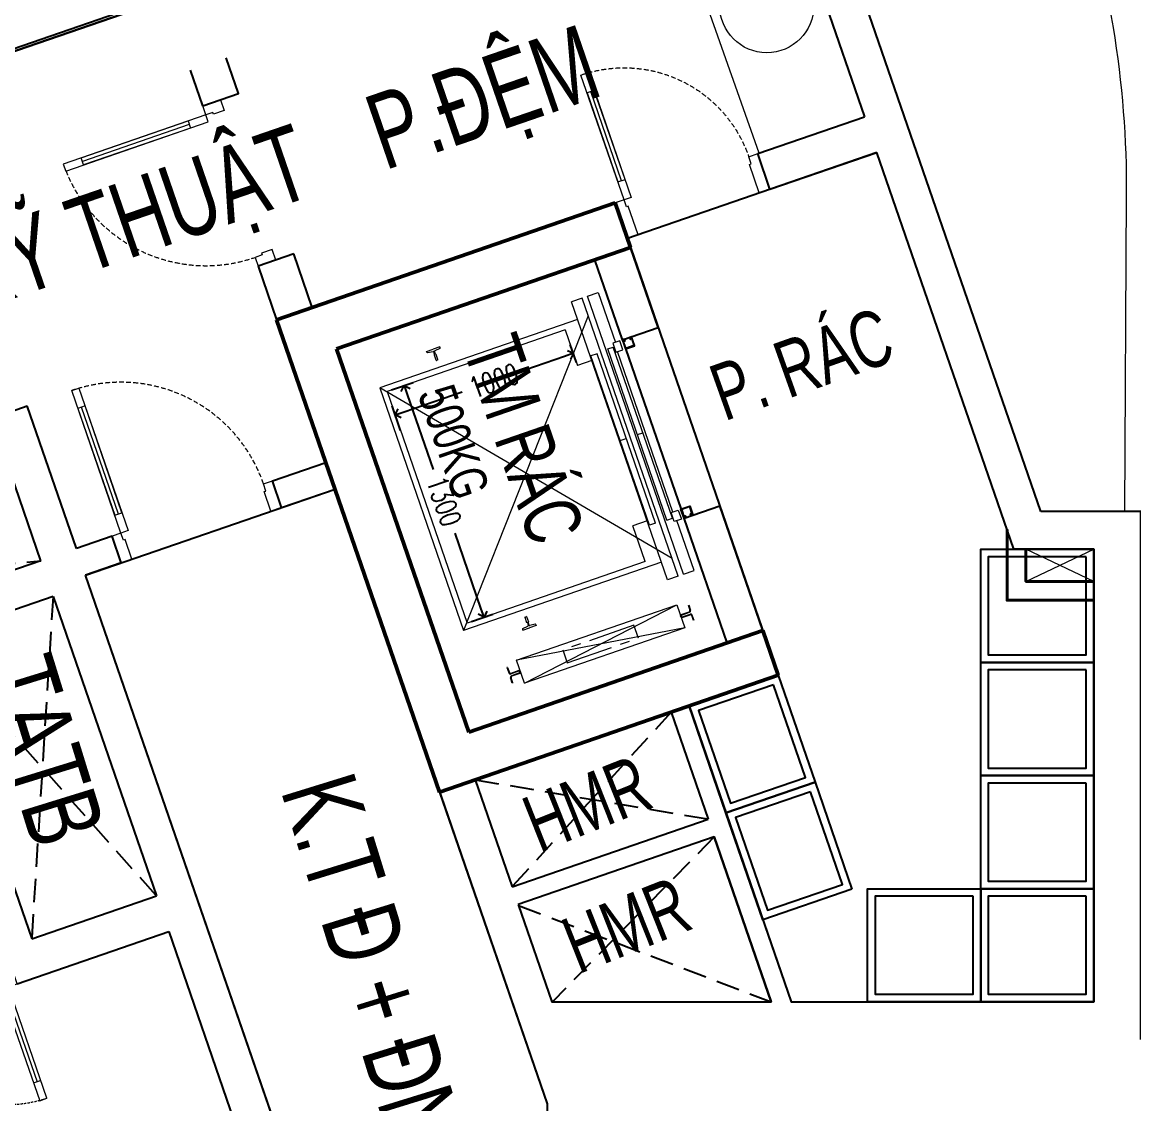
# Model space of a CAD drawing. Header units: millimetres. Extents: x -361699137 to 361252145, y -356478932 to 356523199.
# Drawn here: x 290534 to 296431, y 25030 to 30766 of the extents above; entities that cross this region are included whole.
import ezdxf
from ezdxf.enums import TextEntityAlignment as Align
from ezdxf.xclip import XClip

# ---------------------------------------------------------------- set-up
doc = ezdxf.new("R2010")
doc.units = ezdxf.units.MM
doc.header["$LTSCALE"] = 100
doc.header["$MEASUREMENT"] = 0
doc.header["$XCLIPFRAME"] = 0
for name, pattern in [('HIDDEN', [0.375, 0.25, -0.125]), ('Xref_ST_MBDV Cot vach 30.7.2022$0$HIDDEN', [0.375, 0.25, -0.125]), ('Xref_ST_MBDV Cot vach 30.7.2022$0$HIDDEN2', [0.1875, 0.125, -0.0625]), ('Xref_ST_MBDV Cot vach 30.7.2022$0$ST_MBDV Cot vach 220803$0$HIDDEN', [0.375, 0.25, -0.125]), ('Xref_ST_MBDV Cot vach 30.7.2022$0$ST_MBDV Cot vach 220803$0$PHANTOMX2', [5, 2.5, -0.5, 0.5, -0.5, 0.5, -0.5]), ('Xref_ST_MBDV Cot vach 30.7.2022$0$ST_MBDV Cot vach 220803$0$Xref_ST_MBDV Cot vach 30.7.2022$0$HIDDEN', [0.375, 0.25, -0.125])]:
    doc.linetypes.add(name, pattern=pattern)
for name, color, linetype in [('A-ANNO-ROOM', 50, 'Continuous'), ('IDEA - dim', 251, 'Continuous'), ('Xref_ST_MBDV Cot vach 30.7.2022$0$KT-Khuat', 9, 'Xref_ST_MBDV Cot vach 30.7.2022$0$HIDDEN'), ('Xref_ST_MBDV Cot vach 30.7.2022$0$KT-Text', 7, 'Continuous'), ('Xref_ST_MBDV Cot vach 30.7.2022$0$KT-Tuong', 1, 'Continuous'), ('Xref_ST_MBDV Cot vach 30.7.2022$0$ST_MBDV Cot vach 220803$0$220403_HDN_Penthouse Plan$0$A-_FURN----_E-_N', 251, 'Continuous'), ('Xref_ST_MBDV Cot vach 30.7.2022$0$ST_MBDV Cot vach 220803$0$KT-Khuat', 9, 'Xref_ST_MBDV Cot vach 30.7.2022$0$ST_MBDV Cot vach 220803$0$HIDDEN'), ('Xref_ST_MBDV Cot vach 30.7.2022$0$ST_MBDV Cot vach 220803$0$KT-Net manh', 139, 'Continuous'), ('Xref_ST_MBDV Cot vach 30.7.2022$0$ST_MBDV Cot vach 220803$0$KT-Text', 7, 'Continuous'), ('Xref_ST_MBDV Cot vach 30.7.2022$0$ST_MBDV Cot vach 220803$0$Xref_ST_MBDV Cot vach 30.7.2022$0$KT-Text', 7, 'Continuous'), ('Xref_ST_MBDV Cot vach 30.7.2022$0$ST_MBDV Cot vach 220803$0$Xref_ST_MBDV Cot vach 30.7.2022$0$KT-Tuong', 1, 'Continuous')]:
    doc.layers.add(name, color=color, linetype=linetype)
for name, color, linetype, lineweight in [('AUDIT_I_220808132811-11', 7, 'Continuous', 9), ('KT-Kich thuoc', 159, 'Continuous', 18), ('KT-lomo nuoc', 3, 'HIDDEN', 5), ('KT-Net cat', 1, 'Continuous', 40), ('Xref_ST_MBDV Cot vach 30.7.2022$0$CUA', 37, 'Continuous', 13), ('Xref_ST_MBDV Cot vach 30.7.2022$0$KT-Noi that', 36, 'Continuous', 9), ('Xref_ST_MBDV Cot vach 30.7.2022$0$ST_MBDV Cot vach 220803$0$KT-Noi that', 36, 'Continuous', 9), ('Xref_ST_MBDV Cot vach 30.7.2022$0$ST_MBDV Cot vach 220803$0$Xref_ST_MBDV Cot vach 30.7.2022$0$CUA', 37, 'Continuous', 13), ('Xref_ST_MBDV Cot vach 30.7.2022$0$ST_MBDV Cot vach 220803$0$Xref_ST_MBDV Cot vach 30.7.2022$0$KT-Net cot vach', 6, 'Continuous', 50)]:
    doc.layers.add(name, color=color, linetype=linetype, lineweight=lineweight)
doc.layers.add('dien tich thong thuy', color=3, linetype='Continuous', plot=False)
doc.styles.add('220126_HDN_HBA typical plan$0$211210_HDN_HBA_TYPICAL PLAN CORE OPT 1$0$HBA-Text', font='GOTHIC.TTF')
doc.styles.add('Xref_ST_MBDV Cot vach 30.7.2022$0$Arial', font='arial.ttf', dxfattribs={"width": 0.7})
doc.styles.add('Xref_ST_MBDV Cot vach 30.7.2022$0$ST_MBDV Cot vach 220803$0$Arial', font='arial.ttf', dxfattribs={"width": 0.7})
doc.styles.add('Xref_ST_MBDV Cot vach 30.7.2022$0$ST_MBDV Cot vach 220803$0$DIM', font='vnsimli.shx', dxfattribs={"width": 0.7})
doc.styles.add('Xref_ST_MBDV Cot vach 30.7.2022$0$ST_MBDV Cot vach 220803$0$Xref_ST_MBDV Cot vach 30.7.2022$0$Arial', font='arial.ttf', dxfattribs={"width": 0.7})
doc.dimstyles.new('Xref_ST_MBDV Cot vach 30.7.2022$0$ST_MBDV Cot vach 220803$0$CCU 1-100 A1', dxfattribs={"dimscale": 100, "dimtxt": 2.2, "dimasz": 1, "dimexe": 1, "dimexo": 0, "dimgap": 1, "dimtad": 1, "dimdec": 0, "dimdsep": 46, "dimtxsty": 'Xref_ST_MBDV Cot vach 30.7.2022$0$ST_MBDV Cot vach 220803$0$DIM', "dimblk1": 'Xref_ST_MBDV Cot vach 30.7.2022$0$ST_MBDV Cot vach 220803$0$_ARCHTICK', "dimblk2": 'Xref_ST_MBDV Cot vach 30.7.2022$0$ST_MBDV Cot vach 220803$0$_ARCHTICK', "dimsah": 1, "dimcen": 0, "dimdle": 1, "dimclrd": 256, "dimclre": 256, "dimclrt": 31, "dimadec": 0, "dimazin": 0, "dimtfac": 1, "dimtdec": 0, "dimtix": 1, "dimtmove": 2, "dimatfit": 3, "dimldrblk": 'Xref_ST_MBDV Cot vach 30.7.2022$0$ST_MBDV Cot vach 220803$0$_ARCHTICK', "dimfxl": 8, "dimtolj": 1, "dimarcsym": 0})

# ---------------------------------------------------------------- blocks, each defined once
blk = doc.blocks.new('A$C1AAC5519')
at = {"layer": 'A-ANNO-ROOM', "insert": (773, 1216.6), "char_height": 600, "attachment_point": 2, "rotation": 50.44883, "style": '220126_HDN_HBA typical plan$0$211210_HDN_HBA_TYPICAL PLAN CORE OPT 1$0$HBA-Text'}
blk.add_mtext_dynamic_manual_height_columns('S.B1.', width=722857412.874, gutter_width=9765.6, heights=[0], dxfattribs=at)
blk = doc.blocks.new('A$C418F5BC8')
at = {"layer": 'A-ANNO-ROOM', "insert": (648.1, 1090.8), "char_height": 600, "attachment_point": 2, "rotation": 50.44883, "style": '220126_HDN_HBA typical plan$0$211210_HDN_HBA_TYPICAL PLAN CORE OPT 1$0$HBA-Text'}
blk.add_mtext_dynamic_manual_height_columns('SL-S', width=722857412.874, gutter_width=9765.6, heights=[0], dxfattribs=at)
blk = doc.blocks.new('A$C2A6C5140')
at = {"layer": 'A-ANNO-ROOM', "insert": (731.4, 1190, 0), "char_height": 600, "attachment_point": 2, "rotation": 50.44883, "style": '220126_HDN_HBA typical plan$0$211210_HDN_HBA_TYPICAL PLAN CORE OPT 1$0$HBA-Text'}
blk.add_mtext_dynamic_manual_height_columns('2-BR', width=722857412.874, gutter_width=9765.6, heights=[0], dxfattribs=at)
blk = doc.blocks.new('A$C5388591E')
at = {"layer": 'A-ANNO-ROOM', "insert": (894.3, 842.2, 0), "char_height": 600, "attachment_point": 2, "rotation": 1.40647, "style": '220126_HDN_HBA typical plan$0$211210_HDN_HBA_TYPICAL PLAN CORE OPT 1$0$HBA-Text'}
blk.add_mtext_dynamic_manual_height_columns('3-BR', width=722857412.874, gutter_width=9765.6, heights=[0], dxfattribs=at)
blk = doc.blocks.new('A$C21AF0CCA')
at = {"layer": 'A-ANNO-ROOM', "insert": (1197.6, 814.7), "char_height": 600, "attachment_point": 2, "rotation": 0.10543, "style": '220126_HDN_HBA typical plan$0$211210_HDN_HBA_TYPICAL PLAN CORE OPT 1$0$HBA-Text'}
blk.add_mtext_dynamic_manual_height_columns('S.B1P.', width=722857412.874, gutter_width=9765.6, heights=[0], dxfattribs=at)
blk = doc.blocks.new('Xref_ST_MBDV Cot vach 30.7.2022$0$ST_MBDV Cot vach 220803$0$_Open90')
at = {"color": 0, "linetype": 'ByBlock', "lineweight": -2}
for p, q in [((0, 0), (-1, 0)), ((-0.5, 0.5), (0, 0)), ((0, 0), (-0.5, -0.5))]:
    blk.add_line(p, q, dxfattribs=at)
blk = doc.blocks.new('*D174')
at = {"layer": 'Defpoints', "color": 5, "transparency": 16777216}
for p, q in [((608.5, 1180), (506.9, 1180)), ((556.9, 1130), (556.9, 913.3)), ((556.9, 230), (556.9, 556.7)), ((645.5, 180), (506.9, 180))]:
    blk.add_line(p, q, dxfattribs=at)
at = {"layer": 'Defpoints', "color": 0, "transparency": 16777216}
for p in [(556.9, 1180), (608.5, 1180, 0), (645.5, 180, 0)]:
    blk.add_point(p, dxfattribs=at)
at = {"layer": 'Defpoints', "color": 5, "transparency": 16777216, "xscale": 50, "yscale": 50, "zscale": 50}
for p, rotation in [((556.9, 1180), 90), ((556.9, 180), 270)]:
    blk.add_blockref('Xref_ST_MBDV Cot vach 30.7.2022$0$ST_MBDV Cot vach 220803$0$_Open90', p, dxfattribs=dict(at, rotation=rotation))
at = {"layer": 'Defpoints', "color": 5, "transparency": 16777216, "insert": (556.9, 735), "char_height": 110, "attachment_point": 5, "rotation": 90, "style": 'Xref_ST_MBDV Cot vach 30.7.2022$0$ST_MBDV Cot vach 220803$0$DIM'}
blk.add_mtext('\\A1;1000', dxfattribs=at)
blk = doc.blocks.new('Xref_ST_MBDV Cot vach 30.7.2022$0$ST_MBDV Cot vach 220803$0$_ARCHTICK')
at = {"color": 0, "linetype": 'ByBlock', "const_width": 0.15}
blk.add_lwpolyline([(-0.5, -0.5), (0.5, 0.5)], dxfattribs=at)
blk = doc.blocks.new('*D175')
at = {"layer": 'Defpoints', "color": 5, "transparency": 16777216}
for p, q in [((425, 204.6), (425, 325.7)), ((1725, 204.6), (1725, 325.7)), ((475, 275.7), (896.7, 275.7)), ((1675, 275.7), (1253.3, 275.7))]:
    blk.add_line(p, q, dxfattribs=at)
at = {"layer": 'Defpoints', "color": 0, "transparency": 16777216}
for p in [(1725, 275.7), (425, 204.6, 0), (1725, 204.6, 0)]:
    blk.add_point(p, dxfattribs=at)
at = {"layer": 'Defpoints', "color": 5, "transparency": 16777216, "xscale": 50, "yscale": 50, "zscale": 50, "rotation": 180}
blk.add_blockref('Xref_ST_MBDV Cot vach 30.7.2022$0$ST_MBDV Cot vach 220803$0$_Open90', (425, 275.7), dxfattribs=at)
at = {"layer": 'Defpoints', "color": 5, "transparency": 16777216, "xscale": 50, "yscale": 50, "zscale": 50}
blk.add_blockref('Xref_ST_MBDV Cot vach 30.7.2022$0$ST_MBDV Cot vach 220803$0$_Open90', (1725, 275.7), dxfattribs=at)
at = {"layer": 'Defpoints', "color": 5, "transparency": 16777216, "insert": (1075, 275.7), "char_height": 110, "attachment_point": 5, "style": 'Xref_ST_MBDV Cot vach 30.7.2022$0$ST_MBDV Cot vach 220803$0$DIM'}
blk.add_mtext('\\A1;1300', dxfattribs=at)
blk = doc.blocks.new('*U177')
blk.add_line((-70, 100), (-70, 700))
for points in [[(-50, 0), (-50, 800), (-90, 800), (-90, 0)], [(-50, 100), (-90, 100), (-90, 700), (-50, 700)], [(-900, -100), (-840, -100), (-840, -40), (-850, -40), (-850, 0), (-900, 0)], [(0, -100), (-60, -100), (-60, -40), (-50, -40), (-50, 0), (0, 0)]]:
    blk.add_lwpolyline(points, close=True)
at = {"linetype": 'Xref_ST_MBDV Cot vach 30.7.2022$0$ST_MBDV Cot vach 220803$0$Xref_ST_MBDV Cot vach 30.7.2022$0$HIDDEN'}
blk.add_arc((-50, 0), 800, 90, 180, dxfattribs=at)
blk = doc.blocks.new('*U178')
blk.add_line((70, 100), (70, 700))
for points in [[(50, 0), (50, 800), (90, 800), (90, 0)], [(50, 100), (90, 100), (90, 700), (50, 700)], [(0, -150), (60, -150), (60, -40), (50, -40), (50, 0), (0, 0)], [(900, -150), (840, -150), (840, -40), (850, -40), (850, 0), (900, 0)]]:
    blk.add_lwpolyline(points, close=True)
at = {"linetype": 'Xref_ST_MBDV Cot vach 30.7.2022$0$ST_MBDV Cot vach 220803$0$Xref_ST_MBDV Cot vach 30.7.2022$0$HIDDEN'}
blk.add_arc((50, 0), 800, 0, 90, dxfattribs=at)
blk = doc.blocks.new('18')
at = {"layer": 'IDEA - dim'}
blk.add_line((0, 4555), (0, 0), dxfattribs=at)
blk = doc.blocks.new('*U389')
at = {"layer": 'KT-lomo nuoc', "ltscale": 500}
for p, q in [((-321.4, -235), (0, 0)), ((32.1, -166.9), (-353.5, -68.1))]:
    blk.add_line(p, q, dxfattribs=at)
blk.add_lwpolyline([(32.1, -166.9), (-321.4, -235), (-353.5, -68.1), (0, 0)], close=True, dxfattribs=at)
blk = doc.blocks.new('CTN TN T39')
at = {"layer": 'KT-Net cat', "elevation": 0}
for points in [[(-36710.5, 1004.5), (-36710.5, 630), (-36250.5, 630)], [(-36610.5, 900), (-36610.5, 730), (-36250.5, 730)]]:
    blk.add_lwpolyline(points, dxfattribs=at)
at = {"layer": 'KT-lomo nuoc', "linetype": 'HIDDEN', "xscale": -0.9999999999999997, "rotation": 10.8976534755902}
blk.add_blockref('*U389', (-36610.5, 900, 0), dxfattribs=at)
blk = doc.blocks.new('ĂERWER')
at = {"layer": 'Xref_ST_MBDV Cot vach 30.7.2022$0$ST_MBDV Cot vach 220803$0$KT-Text', "extrusion": (8.36021e-09, -5.95807e-09, 1), "style": 'Xref_ST_MBDV Cot vach 30.7.2022$0$ST_MBDV Cot vach 220803$0$Arial', "width": 0.7}
for s, height, p in [('TM RÁC', 300, (-43216.1, 28298.1, 0)), ('500KG', 200, (-43539.7, 28299.5, 0))]:
    blk.add_text(s, height=height, rotation=289.04691, dxfattribs=at).set_placement(p, align=Align.CENTER)
blk = doc.blocks.new('*U165')
for p, q in [((-1260, 525), (-1300, 525)), ((-1280, 100), (-1280, 525)), ((-90, 525), (-50, 525)), ((-70, 100), (-70, 525)), ((-1260, 100), (-1300, 100)), ((-90, 100), (-50, 100))]:
    blk.add_line(p, q)
for points in [[(-1300, 0), (-1260, 0), (-1260, 625), (-1300, 625)], [(-50, 0), (-90, 0), (-90, 625), (-50, 625)], [(-1350, -100), (-1290, -100), (-1290, -40), (-1300, -40), (-1300, 0), (-1350, 0)], [(0, -100), (-60, -100), (-60, -40), (-50, -40), (-50, 0), (0, 0)]]:
    blk.add_lwpolyline(points, close=True)
at = {"linetype": 'Xref_ST_MBDV Cot vach 30.7.2022$0$HIDDEN2'}
for centre, start, end in [((-1300, 0), 0, 89.99996), ((-50, 0), 90.00004, 180)]:
    blk.add_arc(centre, 625, start, end, dxfattribs=at)
blk = doc.blocks.new('*U169')
blk.add_line((-70, 100), (-70, 600.1))
for points in [[(-50, 0), (-50, 700.1), (-90, 700.1), (-90, 0)], [(-50, 100), (-90, 100), (-90, 600.1), (-50, 600.1)], [(-800.1, -200), (-740.1, -200), (-740.1, -40), (-750.1, -40), (-750.1, 0), (-800.1, 0)], [(0, -200), (-60, -200), (-60, -40), (-50, -40), (-50, 0), (0, 0)]]:
    blk.add_lwpolyline(points, close=True)
at = {"linetype": 'Xref_ST_MBDV Cot vach 30.7.2022$0$HIDDEN'}
blk.add_arc((-50, 0), 700.1, 90, 180, dxfattribs=at)
blk = doc.blocks.new('Xref_ST_MBDV Cot vach 30.7.2022$0$ST_MBDV Cot vach 220803$0$THANG MAY RAC 500KG')
at = {"layer": 'Xref_ST_MBDV Cot vach 30.7.2022$0$ST_MBDV Cot vach 220803$0$KT-Net manh'}
blk.add_line((575, 1450), (1575, 1450), dxfattribs=at)
at = {"layer": 'Xref_ST_MBDV Cot vach 30.7.2022$0$ST_MBDV Cot vach 220803$0$KT-Net manh', "linetype": 'Continuous', "ltscale": 2}
blk.add_line((575, 1450), (1575, 1450), dxfattribs=at)
at = {"layer": 'Xref_ST_MBDV Cot vach 30.7.2022$0$ST_MBDV Cot vach 220803$0$KT-Net manh', "ltscale": 2}
for points in [[(575, 1460), (575, 1450), (625, 1450), (625, 1500), (575, 1500), (575, 1490), (585, 1490), (585, 1491.6), (576.6, 1491.6), (576.6, 1498.4), (623.4, 1498.4), (623.4, 1451.6), (576.6, 1451.6), (576.6, 1458.4), (585, 1458.4), (585, 1460)], [(1575, 1460), (1575, 1450), (1525, 1450), (1525, 1500), (1575, 1500), (1575, 1490), (1565, 1490), (1565, 1491.6), (1573.4, 1491.6), (1573.4, 1498.4), (1526.6, 1498.4), (1526.6, 1451.6), (1573.4, 1451.6), (1573.4, 1458.4), (1565, 1458.4), (1565, 1460)]]:
    blk.add_lwpolyline(points, close=True, dxfattribs=at)
at = {"layer": 'Xref_ST_MBDV Cot vach 30.7.2022$0$ST_MBDV Cot vach 220803$0$KT-Noi that', "linetype": 'Continuous', "ltscale": 2}
for p, q in [((295, 1410, 0), (575, 1410, 0)), ((295, 1350, 0), (295, 1410, 0)), ((1555, 1391.3, 0), (595, 1391.3, 0)), ((595, 1361, 0), (595, 1391.3, 0)), ((1555, 1361, 0), (595, 1361, 0)), ((1525, 1405, 0), (625, 1405, 0)), ((1075, 1361, 0), (1075, 1391.3, 0)), ((1555, 1361, 0), (1555, 1391.3, 0)), ((1855, 1410, 0), (1575, 1410, 0)), ((1855, 1350, 0), (1855, 1410, 0)), ((1855, 1350, 0), (295, 1350, 0)), ((1855, 1320, 0), (295, 1320, 0)), ((295, 1320, 0), (295, 1260, 0)), ((1550, 1298, 0), (600, 1298, 0)), ((600, 1298, 0), (600, 1264, 0)), ((1075, 1264, 0), (1075, 1298, 0)), ((1550, 1298, 0), (1550, 1264, 0)), ((1855, 1320, 0), (1855, 1260, 0)), ((1855, 1260, 0), (295, 1260, 0)), ((394, 1260, 0), (394, 150, 0)), ((1550, 1264, 0), (600, 1264, 0)), ((625, 1260, 0), (625, 1180, 0)), ((1525, 1260, 0), (1525, 1180, 0)), ((1756, 1260, 0), (1756, 150, 0)), ((425, 1180, 0), (425, 180, 0)), ((425, 1180, 0), (625, 1180, 0)), ((1725, 1180, 0), (1525, 1180, 0)), ((1725, 1180, 0), (1725, 180, 0)), ((425, 180, 0), (1725, 180, 0)), ((394, 150, 0), (1756, 150, 0))]:
    blk.add_line(p, q, dxfattribs=at)
at = {"layer": 'Xref_ST_MBDV Cot vach 30.7.2022$0$ST_MBDV Cot vach 220803$0$KT-Noi that', "linetype": 'Xref_ST_MBDV Cot vach 30.7.2022$0$ST_MBDV Cot vach 220803$0$HIDDEN', "ltscale": 500}
for p, q in [((394, 1320, 0), (1756, 150, 0)), ((1756, 1320, 0), (394, 150, 0)), ((2126.2, 363.2), (1996.2, 1263.2)), ((2126.2, 1263.2), (1996.2, 363.2))]:
    blk.add_line(p, q, dxfattribs=at)
at = {"layer": 'Xref_ST_MBDV Cot vach 30.7.2022$0$ST_MBDV Cot vach 220803$0$KT-Noi that', "linetype": 'Continuous'}
for p, q in [((2017.7, 1323.2), (2046.8, 1323.2)), ((2017.7, 1320), (2046.8, 1320)), ((2053, 1269.4), (2053, 1313.8)), ((2056.2, 1269.4), (2056.2, 1313.8)), ((2066.2, 1269.4), (2066.2, 1313.8)), ((2069.4, 1269.4), (2069.4, 1313.8)), ((2104.7, 1323.2), (2075.6, 1323.2)), ((2104.7, 1320), (2075.6, 1320)), ((2063.2, 1266.4), (2059.2, 1266.4)), ((2063.2, 1263.2), (2059.2, 1263.2)), ((298, 522.5, 0), (293, 522.5, 0)), ((293, 522.5, 0), (293, 485, 0)), ((293, 447.5, 0), (293, 485, 0)), ((301, 519.5, 0), (304.1, 490.1, 0)), ((301, 450.5, 0), (304.1, 479.9, 0)), ((320.9, 487.1, 0), (307.1, 487.1, 0)), ((320.9, 482.9, 0), (307.1, 482.9, 0)), ((354, 490, 0), (325, 490, 0)), ((354, 480, 0), (325, 480, 0)), ((355, 489, 0), (355, 485, 0)), ((355, 481, 0), (355, 485, 0)), ((1795, 489, 0), (1795, 485, 0)), ((1795, 481, 0), (1795, 485, 0)), ((1796, 490, 0), (1825, 490, 0)), ((1796, 480, 0), (1825, 480, 0)), ((1829.1, 487.1, 0), (1842.9, 487.1, 0)), ((1829.1, 482.9, 0), (1842.9, 482.9, 0)), ((1849, 519.5, 0), (1845.9, 490.1, 0)), ((1849, 450.5, 0), (1845.9, 479.9, 0)), ((1852, 522.5, 0), (1857, 522.5, 0)), ((1857, 522.5, 0), (1857, 485, 0)), ((1857, 447.5, 0), (1857, 485, 0)), ((298, 447.5, 0), (293, 447.5, 0)), ((1852, 447.5, 0), (1857, 447.5, 0)), ((2053, 357), (2053, 312.6)), ((2056.2, 357), (2056.2, 312.6)), ((2063.2, 363.2), (2059.2, 363.2)), ((2063.2, 360), (2059.2, 360)), ((2066.2, 357), (2066.2, 312.6)), ((2069.4, 357), (2069.4, 312.6)), ((2017.7, 306.4), (2046.8, 306.4)), ((2017.7, 306.4), (2017.7, 303.2)), ((2017.7, 303.2), (2046.8, 303.2)), ((2104.7, 306.4), (2075.6, 306.4)), ((2104.7, 303.2), (2075.6, 303.2)), ((2104.7, 306.4), (2104.7, 303.2))]:
    blk.add_line(p, q, dxfattribs=at)
at = {"layer": 'Xref_ST_MBDV Cot vach 30.7.2022$0$ST_MBDV Cot vach 220803$0$KT-Noi that', "linetype": 'Continuous', "ltscale": 2, "elevation": 0}
for points in [[(575, 1435), (575, 1395), (625, 1395), (625, 1435)], [(1575, 1435), (1575, 1395), (1525, 1395), (1525, 1435)]]:
    blk.add_lwpolyline(points, close=True, dxfattribs=at)
at = {"layer": 'Xref_ST_MBDV Cot vach 30.7.2022$0$ST_MBDV Cot vach 220803$0$KT-Noi that', "linetype": 'Continuous', "ltscale": 2}
blk.add_lwpolyline([(2126.2, 363.2), (1996.2, 363.2), (1996.2, 1263.2), (2126.2, 1263.2)], close=True, dxfattribs=at)
at = {"layer": 'Xref_ST_MBDV Cot vach 30.7.2022$0$ST_MBDV Cot vach 220803$0$KT-Noi that', "linetype": 'Xref_ST_MBDV Cot vach 30.7.2022$0$ST_MBDV Cot vach 220803$0$PHANTOMX2'}
blk.add_lwpolyline([(2097.2, 613.2), (2097.2, 1013.2), (2025.2, 1013.2), (2025.2, 613.2)], close=True, dxfattribs=at)
at = {"layer": 'Xref_ST_MBDV Cot vach 30.7.2022$0$ST_MBDV Cot vach 220803$0$KT-Noi that', "linetype": 'Continuous'}
for centre, radius, start, end in [((2046.8, 1313.8), 9.4, 0, 90), ((2046.8, 1313.8), 6.2, 0, 90), ((2075.6, 1313.8), 9.4, 90, 180), ((2075.6, 1313.8), 6.2, 90, 180), ((2059.2, 1269.4), 6.2, 180, 270), ((2059.2, 1269.4), 3, 180, 270), ((2063.2, 1269.4), 6.2, 270, 0), ((2063.2, 1269.4), 3, 270, 0), ((298, 519.5, 0), 3, 0, 90), ((307.1, 490.1, 0), 3, 180, 270), ((307.1, 479.9, 0), 3, 90, 180), ((320.3, 492.3, 0), 5.25, 276.68272, 334.33028), ((320.3, 477.7, 0), 5.25, 25.66972, 83.31728), ((354, 489, 0), 1, 0, 90), ((354, 481, 0), 1, 270, 0), ((1796, 489, 0), 1, 90, 180), ((1796, 481, 0), 1, 180, 270), ((1829.7, 492.3, 0), 5.25, 205.66972, 263.31728), ((1829.7, 477.7, 0), 5.25, 96.68272, 154.33028), ((1842.9, 490.1, 0), 3, 270, 0), ((1842.9, 479.9, 0), 3, 0, 90), ((1852, 519.5, 0), 3, 90, 180), ((298, 450.5, 0), 3, 270, 0), ((1852, 450.5, 0), 3, 180, 270), ((2059.2, 357), 6.2, 90, 180), ((2059.2, 357), 3, 90, 180), ((2063.2, 357), 6.2, 0, 90), ((2063.2, 357), 3, 0, 90), ((2046.8, 312.6), 9.4, 270, 0), ((2046.8, 312.6), 6.2, 270, 0), ((2075.6, 312.6), 9.4, 180, 270), ((2075.6, 312.6), 6.2, 180, 270)]:
    blk.add_arc(centre, radius, start, end, dxfattribs=at)
at = {"layer": 'Defpoints', "color": 5}
for base, p1, p2, angle, picture, middle in [((556.9, 1180), (645.5, 180, 0), (608.5, 1180, 0), 90, '*D174', (556.9, 735)), ((1725, 275.7), (425, 204.6, 0), (1725, 204.6, 0), 180, '*D175', (1075, 275.7))]:
    dim = blk.add_linear_dim(base=base, p1=p1, p2=p2, angle=angle, dimstyle='Xref_ST_MBDV Cot vach 30.7.2022$0$ST_MBDV Cot vach 220803$0$CCU 1-100 A1', override={"dimscale": 50, "dimblk1": 'Xref_ST_MBDV Cot vach 30.7.2022$0$ST_MBDV Cot vach 220803$0$_Open90', "dimblk2": 'Xref_ST_MBDV Cot vach 30.7.2022$0$ST_MBDV Cot vach 220803$0$_Open90', "dimclrd": 5, "dimclre": 5, "dimclrt": 5, "dimlwd": 65535, "dimlwe": 65535}, dxfattribs=at)
    dim.commit()
    dim.dimension.update_dxf_attribs({"geometry": picture, "text_midpoint": middle, "dimtype": 128})

msp = doc.modelspace()

# ---------------------------------------------------------------- linework, layer by layer
at = {"layer": 'AUDIT_I_220808132811-11', "elevation": 0}
for points in [[(296583, 28170.4), (296593.2, 29842.7, 0.085159), (296291.8, 31673.7), (294557.2, 36688.2), (290429.4, 48619, 0.260045), (287498.8, 51221.9), (272426.1, 55577, 0.572135), (268039.1, 49264.2), (268322, 48444.2)], [(296583, 28170.4), (296593.2, 29842.7, 0.085159), (296291.8, 31673.7), (294557.2, 36688.2), (290429.4, 48619, 0.260045), (287498.8, 51221.9), (272426.1, 55577, 0.572135), (268039.1, 49264.2), (268322, 48444.2)], [(296383, 28170.4), (296393.2, 29843.9, 0.085159), (296102.8, 31608.3), (294368.1, 36622.8), (290240.4, 48553.4, 0.260467), (287449.5, 51027.9), (272390.7, 55379.1, 0.571317), (268224.9, 49338.9), (268511.1, 48509.4)], [(296383, 28170.4), (296393.2, 29843.9, 0.085159), (296102.8, 31608.3), (294368.1, 36622.8), (290240.4, 48553.4, 0.260467), (287449.5, 51027.9), (272390.7, 55379.1, 0.571317), (268224.9, 49338.9), (268511.1, 48509.4)]]:
    msp.add_lwpolyline(points, format="xyb", dxfattribs=at)
at = {"layer": 'Defpoints', "elevation": 0}
for points in [[(295068.1, 30075.7), (293744.7, 29618.8), (294544.3, 27302.9), (294071.7, 27139.8), (294613.5, 25570.4), (296218.9, 25570.4), (296218.9, 27970.4), (295795, 27970.4)], [(295068.1, 30075.7), (293744.7, 29618.8), (294544.3, 27302.9), (294071.7, 27139.8), (294613.5, 25570.4), (296218.9, 25570.4), (296218.9, 27970.4), (295795, 27970.4)], [(290870.2, 27832.9), (292193.5, 28289.8), (293318.9, 25030.3), (293318.9, 21879.5), (292968.2, 21756.2)]]:
    msp.add_lwpolyline(points, close=True, dxfattribs=at)
at = {"layer": 'dien tich thong thuy', "elevation": 0}
msp.add_lwpolyline([(287065.4, 35236.5), (286072.9, 34893.9), (286276.8, 34303.1), (285544.2, 34050.2), (286226.3, 32074.6), (286216.9, 32071.3), (287117.6, 29462.5), (294452.4, 31994.8), (293533.1, 34475.6), (293490.4, 34598.4), (292643.5, 37051.5), (289997.2, 36137.9), (289959.3, 36246.3), (287062.1, 35246)], close=True, dxfattribs=at)
msp.add_lwpolyline([(287065.4, 35236.5), (286072.9, 34893.9), (286276.8, 34303.1), (285544.2, 34050.2), (286226.3, 32074.6), (286216.9, 32071.3), (287117.6, 29462.5), (294452.4, 31994.8), (293533.1, 34475.6), (293490.4, 34598.4), (292643.5, 37051.5), (289997.2, 36137.9), (289959.3, 36246.3), (287062.1, 35246)], close=True, dxfattribs=at)
at = {"layer": 'Xref_ST_MBDV Cot vach 30.7.2022$0$KT-Khuat', "linetype": 'Xref_ST_MBDV Cot vach 30.7.2022$0$HIDDEN', "ltscale": 5}
for p, q in [((290697.5, 27720.4, 0), (290584.1, 25903.9, 0)), ((290035.8, 27491.9, 0), (291245.8, 26132.3, 0))]:
    msp.add_line(p, q, dxfattribs=at)
at = {"layer": 'Xref_ST_MBDV Cot vach 30.7.2022$0$KT-Khuat', "linetype": 'Xref_ST_MBDV Cot vach 30.7.2022$0$HIDDEN', "ltscale": 5, "elevation": 0}
msp.add_lwpolyline([(287757.1, 27657.3), (290632.2, 27909.4)], dxfattribs=at)
at = {"layer": 'Xref_ST_MBDV Cot vach 30.7.2022$0$KT-Noi that'}
msp.add_line((294443, 30071.4, 0), (293912.5, 31580.9, 0), dxfattribs=at)
msp.add_circle((294484, 30854.2, 0), 250, dxfattribs=at)
at = {"layer": 'Xref_ST_MBDV Cot vach 30.7.2022$0$KT-Tuong'}
for p, q in [((294604.5, 32031.4, 0), (286947.4, 29387.8, 0)), ((295937.5, 28170.4, 0), (294604.5, 32031.4, 0)), ((294480.7, 31777.1, 0), (295002.9, 30264.7, 0)), ((288433.4, 27996.6, 0), (290560.2, 28730.9, 0)), ((290821.3, 27974.7, 0), (290560.2, 28730.9, 0)), ((290821.3, 27974.7, 0), (290560.2, 28730.9, 0)), ((290632.2, 27909.4, 0), (290403.8, 28571.1, 0)), ((290632.2, 27909.4, 0), (287985.5, 26995.6, 0)), ((292968.2, 21756.2, 0), (290870.2, 27832.9, 0)), ((290697.5, 27720.4, 0), (290035.8, 27491.9, 0)), ((290697.5, 27720.4, 0), (291245.8, 26132.3, 0)), ((290035.8, 27491.9, 0), (290584.1, 25903.9, 0)), ((290584.1, 25903.9, 0), (291245.8, 26132.3, 0)), ((290507.6, 25665.9, 0), (291311, 25943.3, 0)), ((291311, 25943.3, 0), (293243, 20347.4, 0))]:
    msp.add_line(p, q, dxfattribs=at)
at = {"layer": 'Xref_ST_MBDV Cot vach 30.7.2022$0$ST_MBDV Cot vach 220803$0$220403_HDN_Penthouse Plan$0$A-_FURN----_E-_N', "extrusion": (-1.00461e-06, -1.44698e-18, 1), "elevation": -0.3}
for points in [[(296218.9, 27370.4), (295618.9, 27370.4), (295618.9, 27970.4), (296218.9, 27970.4)], [(296218.9, 27370.4), (295618.9, 27370.4), (295618.9, 27970.4), (296218.9, 27970.4)], [(296218.9, 26770.4), (295618.9, 26770.4), (295618.9, 27370.4), (296218.9, 27370.4)], [(296218.9, 26770.4), (295618.9, 26770.4), (295618.9, 27370.4), (296218.9, 27370.4)], [(296218.9, 26170.4), (295618.9, 26170.4), (295618.9, 26770.4), (296218.9, 26770.4)], [(295618.9, 25570.4), (295018.9, 25570.4), (295018.9, 26170.4), (295618.9, 26170.4)], [(295618.9, 25570.4), (295018.9, 25570.4), (295018.9, 26170.4), (295618.9, 26170.4)], [(296218.9, 25570.4), (295618.9, 25570.4), (295618.9, 26170.4), (296218.9, 26170.4)]]:
    msp.add_lwpolyline(points, close=True, dxfattribs=at)
at = {"layer": 'Xref_ST_MBDV Cot vach 30.7.2022$0$ST_MBDV Cot vach 220803$0$220403_HDN_Penthouse Plan$0$A-_FURN----_E-_N', "extrusion": (-1.00461e-06, -3.75112e-05, 1), "elevation": -1.3}
for points in [[(296178.9, 27930.4), (295658.9, 27930.4), (295658.9, 27410.4), (296178.9, 27410.4)], [(296178.9, 27930.4), (295658.9, 27930.4), (295658.9, 27410.4), (296178.9, 27410.4)], [(296178.9, 27330.4), (295658.9, 27330.4), (295658.9, 26810.4), (296178.9, 26810.4)], [(296178.9, 27330.4), (295658.9, 27330.4), (295658.9, 26810.4), (296178.9, 26810.4)], [(296178.9, 26730.4), (295658.9, 26730.4), (295658.9, 26210.4), (296178.9, 26210.4)], [(295578.9, 26130.4), (295058.9, 26130.4), (295058.9, 25610.4), (295578.9, 25610.4)], [(295578.9, 26130.4), (295058.9, 26130.4), (295058.9, 25610.4), (295578.9, 25610.4)], [(296178.9, 26130.4), (295658.9, 26130.4), (295658.9, 25610.4), (296178.9, 25610.4)]]:
    msp.add_lwpolyline(points, close=True, dxfattribs=at)
at = {"layer": 'Xref_ST_MBDV Cot vach 30.7.2022$0$ST_MBDV Cot vach 220803$0$220403_HDN_Penthouse Plan$0$A-_FURN----_E-_N', "extrusion": (-9.48426e-07, -3.34878e-07, 1), "elevation": -0.3}
for points in [[(294740.1, 26735.8), (294267.5, 26572.6), (294071.7, 27139.8), (294544.3, 27302.9)], [(294740.1, 26735.8), (294267.5, 26572.6), (294071.7, 27139.8), (294544.3, 27302.9)], [(294935.9, 26168.6), (294463.3, 26005.5), (294267.5, 26572.6), (294740.1, 26735.8)], [(294935.9, 26168.6), (294463.3, 26005.5), (294267.5, 26572.6), (294740.1, 26735.8)]]:
    msp.add_lwpolyline(points, close=True, dxfattribs=at)
at = {"layer": 'Xref_ST_MBDV Cot vach 30.7.2022$0$ST_MBDV Cot vach 220803$0$220403_HDN_Penthouse Plan$0$A-_FURN----_E-_N', "extrusion": (1.12932e-05, -3.57923e-05, 1), "elevation": 2.4}
for points in [[(294519.5, 27252.1), (294122.5, 27115), (294292.2, 26623.5), (294689.2, 26760.5)], [(294519.5, 27252.1), (294122.5, 27115), (294292.2, 26623.5), (294689.2, 26760.5)], [(294715.3, 26684.9), (294318.3, 26547.9), (294488, 26056.3), (294885, 26193.4)], [(294715.3, 26684.9), (294318.3, 26547.9), (294488, 26056.3), (294885, 26193.4)]]:
    msp.add_lwpolyline(points, close=True, dxfattribs=at)
at = {"layer": 'Xref_ST_MBDV Cot vach 30.7.2022$0$ST_MBDV Cot vach 220803$0$KT-Khuat', "linetype": 'Xref_ST_MBDV Cot vach 30.7.2022$0$ST_MBDV Cot vach 220803$0$HIDDEN', "ltscale": 5, "extrusion": (5.05853e-09, -7.09797e-09, 1), "elevation": 0}
for points in [[(293977.1, 27107.1), (293133.2, 26181)], [(293977.1, 27107.1), (293133.2, 26181)], [(292937.4, 26748.1), (294172.9, 26540)], [(292937.4, 26748.1), (294172.9, 26540)], [(294205.6, 26445.4), (293346.5, 25571.2)], [(294205.6, 26445.4), (293346.5, 25571.2)]]:
    msp.add_lwpolyline(points, dxfattribs=at)
at = {"layer": 'Xref_ST_MBDV Cot vach 30.7.2022$0$ST_MBDV Cot vach 220803$0$KT-Khuat', "linetype": 'Xref_ST_MBDV Cot vach 30.7.2022$0$ST_MBDV Cot vach 220803$0$HIDDEN', "ltscale": 5, "extrusion": (4.82584e-10, -8.7027e-09, 1), "elevation": 0}
msp.add_lwpolyline([(293167.6, 26081.4), (294507.7, 25570.4)], dxfattribs=at)
msp.add_lwpolyline([(293167.6, 26081.4), (294507.7, 25570.4)], dxfattribs=at)
at = {"layer": 'Xref_ST_MBDV Cot vach 30.7.2022$0$ST_MBDV Cot vach 220803$0$Xref_ST_MBDV Cot vach 30.7.2022$0$KT-Net cot vach'}
for p, q in [((293679.5, 29807.8, 0), (291883.5, 29187.8, 0)), ((293761, 29571.5, 0), (293679.5, 29807.8, 0)), ((293761, 29571.5, 0), (293679.5, 29807.8, 0)), ((292201.4, 29033, 0), (293761, 29571.5, 0)), ((292748.3, 26682.9, 0), (291883.5, 29187.8, 0)), ((292903, 27000.8, 0), (292201.4, 29033, 0)), ((292903, 27000.8, 0), (294462.7, 27539.2, 0)), ((292903, 27000.8, 0), (294462.7, 27539.2, 0)), ((294462.7, 27539.2, 0), (294544.3, 27302.9, 0)), ((294462.7, 27539.2, 0), (294544.3, 27302.9, 0)), ((292748.3, 26682.9, 0), (294544.3, 27302.9, 0)), ((292748.3, 26682.9, 0), (294544.3, 27302.9, 0))]:
    msp.add_line(p, q, dxfattribs=at)
at = {"layer": 'Xref_ST_MBDV Cot vach 30.7.2022$0$ST_MBDV Cot vach 220803$0$Xref_ST_MBDV Cot vach 30.7.2022$0$KT-Tuong'}
for p, q in [((293907.9, 29146.1, 0), (293761.1, 29571.5, 0)), ((293907.9, 29146.1, 0), (293761.1, 29571.5, 0)), ((291974.6, 29536.8, 0), (291785.5, 29471.5, 0)), ((291974.6, 29536.8, 0), (291785.5, 29471.5, 0)), ((292072.6, 29253, 0), (291974.6, 29536.8, 0)), ((292072.6, 29253, 0), (291974.6, 29536.8, 0)), ((293718.9, 29080.9, 0), (293572, 29506.2, 0)), ((293718.9, 29080.9, 0), (293572, 29506.2, 0)), ((291785.5, 29471.5, 0), (291883.5, 29187.8, 0)), ((291785.5, 29471.5, 0), (291883.5, 29187.8, 0)), ((293718.9, 29080.9, 0), (293907.9, 29146.1, 0)), ((293718.9, 29080.9, 0), (293907.9, 29146.1, 0)), ((294045.2, 28135.6, 0), (294234.3, 28200.9, 0)), ((294045.2, 28135.6, 0), (294234.3, 28200.9, 0)), ((294462.7, 27539.2, 0), (294234.3, 28200.9, 0)), ((294462.7, 27539.2, 0), (294234.3, 28200.9, 0)), ((294273.7, 27474, 0), (294045.2, 28135.6, 0)), ((296218.9, 27970.4, 0), (295795, 27970.4, 0)), ((296218.9, 27970.4, 0), (295795, 27970.4, 0)), ((293133.2, 26181, 0), (294172.9, 26540, 0)), ((293133.2, 26181, 0), (294172.9, 26540, 0)), ((294267.5, 26572.6, 0), (294300.1, 26478.1, 0)), ((294267.5, 26572.6, 0), (294300.1, 26478.1, 0))]:
    msp.add_line(p, q, dxfattribs=at)
at = {"layer": 'Xref_ST_MBDV Cot vach 30.7.2022$0$ST_MBDV Cot vach 220803$0$Xref_ST_MBDV Cot vach 30.7.2022$0$KT-Tuong', "extrusion": (5.05853e-09, -7.09797e-09, 1), "elevation": 0}
for points in [[(291491.8, 30322.2), (291680.9, 30387.5), (291615.6, 30576.6)], [(291491.8, 30322.2), (291680.9, 30387.5), (291615.6, 30576.6)], [(291491.8, 30322.2), (291426.6, 30511.3)], [(291491.8, 30322.2), (291426.6, 30511.3)], [(294435.7, 30068.9), (295002.9, 30264.7)], [(294435.7, 30068.9), (295002.9, 30264.7)], [(294501, 29879.9), (295068.1, 30075.7)], [(294501, 29879.9), (295068.1, 30075.7)], [(295795, 27970.4), (295068.1, 30075.7)], [(295795, 27970.4), (295068.1, 30075.7)], [(294501, 29879.9), (294435.7, 30068.9)], [(294501, 29879.9), (294435.7, 30068.9)], [(296468.9, 25370.4), (296468.9, 28170.4), (295937.5, 28170.4)], [(296218.9, 25570.4), (296218.9, 27970.4)], [(296218.9, 25570.4), (296218.9, 27970.4)], [(294071.7, 27139.8), (294267.5, 26572.6)], [(294071.7, 27139.8), (294267.5, 26572.6)], [(293977.1, 27107.1), (294172.9, 26540)], [(293977.1, 27107.1), (294172.9, 26540)], [(292937.4, 26748.1), (293133.2, 26181)], [(292937.4, 26748.1), (293133.2, 26181)], [(292748.3, 26682.9), (293318.9, 25030.3)], [(292748.3, 26682.9), (293318.9, 25030.3)], [(294205.6, 26445.4), (294507.7, 25570.4)], [(294205.6, 26445.4), (294507.7, 25570.4)], [(294300.1, 26478.1), (294613.5, 25570.4)], [(294300.1, 26478.1), (294613.5, 25570.4)]]:
    msp.add_lwpolyline(points, dxfattribs=at)
at = {"layer": 'Xref_ST_MBDV Cot vach 30.7.2022$0$ST_MBDV Cot vach 220803$0$Xref_ST_MBDV Cot vach 30.7.2022$0$KT-Tuong', "elevation": 0}
for points in [[(291910, 28191.9), (291861.1, 28333.7), (292144.6, 28431.6)], [(291910, 28191.9), (291861.1, 28333.7), (292144.6, 28431.6)], [(291910, 28191.9), (292193.5, 28289.8)], [(291910, 28191.9), (292193.5, 28289.8)], [(291059.3, 27898.2), (291010.3, 28040), (290821.3, 27974.7)], [(291059.3, 27898.2), (291010.3, 28040), (290821.3, 27974.7)], [(291059.3, 27898.2), (290870.2, 27832.9)], [(291059.3, 27898.2), (290870.2, 27832.9)]]:
    msp.add_lwpolyline(points, dxfattribs=at)
at = {"layer": 'Xref_ST_MBDV Cot vach 30.7.2022$0$ST_MBDV Cot vach 220803$0$Xref_ST_MBDV Cot vach 30.7.2022$0$KT-Tuong', "extrusion": (5.05853e-09, -7.09797e-09, 1), "elevation": 0}
msp.add_lwpolyline([(293165.8, 26086.5), (293344, 25570.4), (294507.7, 25570.4), (294205.6, 26445.4)], close=True, dxfattribs=at)
msp.add_lwpolyline([(293165.8, 26086.5), (293344, 25570.4), (294507.7, 25570.4), (294205.6, 26445.4)], close=True, dxfattribs=at)

# ---------------------------------------------------------------- block references
at = {"layer": 'A-ANNO-ROOM'}
for p in [(-259643.7, 30107.5, 0), (-265285.3, 28918.9, 0), (-245554.4, 25356.8, 0), (-227992.2, 24030.2, 0), (-256709.5, 21832.9, 0), (-262170.1, 20336.7, 0), (-227340, 20267.8, 0), (-224467.8, 15310.1, 0)]:
    msp.add_blockref('A$C21AF0CCA', p, dxfattribs=at)
at = {"layer": 'dien tich thong thuy'}
for name, p, rotation in [('A$C2A6C5140', (-231902.2, 41866.7, 0), 310.9576437198666), ('A$C2A6C5140', (-223136.1, 38294.9, 0), 310.9576437198666), ('A$C2A6C5140', (-179022.3, 13510.4, 0), 310.9576437198666), ('A$C2A6C5140', (-176749.4, 2773.7, 0), 310.9576437198666), ('A$C2A6C5140', (-199561.1, 2743, 0), 310.9576437198666), ('A$C2A6C5140', (-192735.1, 2545.1, 0), 310.9576437198666), ('A$C418F5BC8', (-243956.4, 39603.9, 0), 309.6632197063607), ('A$C418F5BC8', (-248126.4, 37597.1, 0), 309.6632197063607), ('A$C418F5BC8', (-251890.4, 36548.6, 0), 309.6632197063607), ('A$C418F5BC8', (-255839.4, 34945, 0), 309.6632197063607), ('A$C1AAC5519', (-240877.1, 28052.6, 0), 309.6566028083925), ('A$C1AAC5519', (-219521.6, 27682.2, 0), 309.6566028083925), ('A$C1AAC5519', (-217651.9, 24628, 0), 309.6566028083925), ('A$C1AAC5519', (-267764, 19262.7, 0), 309.6566028083925), ('A$C418F5BC8', (-223053.1, 10712.7, 0), 309.6632197063607), ('A$C1AAC5519', (-213503.8, 3324.6, -0.3), 309.6566028083925), ('A$C1AAC5519', (-207798.7, 3064.6, 0), 309.6566028083925), ('A$C1AAC5519', (-184128.2, 2786.5, 0), 309.6566028083925)]:
    msp.add_blockref(name, p, dxfattribs=dict(at, rotation=rotation))
for p in [(-273086, 28673.9, 0), (-220441.7, 3035.2, 0)]:
    msp.add_blockref('A$C5388591E', p, dxfattribs=at)
at = {"layer": 'IDEA - dim', "extrusion": (-1.0044e-09, -3.46877e-10, 1), "rotation": 109.0471379537658}
msp.add_blockref('18', (294604.4, 32031.6, 0), dxfattribs=at)
msp.add_blockref('18', (294604.4, 32031.6, 0), dxfattribs=at)
at = {"layer": 'KT-Kich thuoc', "color": 2}
msp.add_blockref('CTN TN T39', (332469.4, 27070.4, 0), dxfattribs=at)
msp.add_blockref('CTN TN T39', (332469.4, 27070.4, 0), dxfattribs=at)
at = {"layer": 'Xref_ST_MBDV Cot vach 30.7.2022$0$CUA', "xscale": -1}
for name, p, rotation in [('*U169', (293679.5, 29807.8, 0), 19.04713795321829), ('*U165', (290507.6, 25665.9, 0), 199.0471379539868)]:
    msp.add_blockref(name, p, dxfattribs=dict(at, rotation=rotation))
at = {"layer": 'Xref_ST_MBDV Cot vach 30.7.2022$0$KT-Text'}
ref = msp.add_blockref('ĂERWER', (336269.8, 207.8, 0), dxfattribs=at)
XClip(ref).set_block_clipping_path([(-134885.3939039337, -23347.1456148657), (15494.0954186382, 85174.2458689829)])
at = {"layer": 'Xref_ST_MBDV Cot vach 30.7.2022$0$ST_MBDV Cot vach 220803$0$KT-Noi that', "extrusion": (8.36021e-09, -5.95807e-09, 1), "rotation": 289.0469137992242}
msp.add_blockref('Xref_ST_MBDV Cot vach 30.7.2022$0$ST_MBDV Cot vach 220803$0$THANG MAY RAC 500KG', (292160.6, 29151.2, 0), dxfattribs=at)
msp.add_blockref('Xref_ST_MBDV Cot vach 30.7.2022$0$ST_MBDV Cot vach 220803$0$THANG MAY RAC 500KG', (292160.6, 29151.2, 0), dxfattribs=at)
at = {"layer": 'Xref_ST_MBDV Cot vach 30.7.2022$0$ST_MBDV Cot vach 220803$0$Xref_ST_MBDV Cot vach 30.7.2022$0$CUA', "extrusion": (5.05853e-09, -7.09797e-09, 1)}
for name, p, rotation in [('*U177', (291491.8, 30322.2, 0), 109.0471379532344), ('*U177', (291491.8, 30322.2, 0), 109.0471379532344), ('*U178', (291010.3, 28040, 0), 19.04713795400045), ('*U178', (291010.3, 28040, 0), 19.04713795400045)]:
    msp.add_blockref(name, p, dxfattribs=dict(at, rotation=rotation))

# ---------------------------------------------------------------- texts
at = {"layer": 'Xref_ST_MBDV Cot vach 30.7.2022$0$KT-Text', "style": 'Xref_ST_MBDV Cot vach 30.7.2022$0$Arial', "width": 0.7}
for s, rotation, p in [('P.ĐỆM', 19, (292456.1, 29978.9, 0)), ('H.LS.ST.G KỸ THUẬT', 19, (288379.1, 28573.8, 0)), ('K.T Đ + ĐN', 287.17014, (291903.5, 26692.8))]:
    msp.add_text(s, height=400, rotation=rotation, dxfattribs=at).set_placement(p)
at = {"layer": 'Xref_ST_MBDV Cot vach 30.7.2022$0$KT-Text', "extrusion": (2.35248e-08, -7.82116e-08, 1), "style": 'Xref_ST_MBDV Cot vach 30.7.2022$0$Arial', "width": 0.7}
msp.add_text('TATB', height=400, rotation=287.17014, dxfattribs=at).set_placement((290450, 26843, 0), align=Align.CENTER)
at = {"layer": 'Xref_ST_MBDV Cot vach 30.7.2022$0$ST_MBDV Cot vach 220803$0$KT-Text', "extrusion": (-8.14098e-08, -6.55027e-09, 1), "style": 'Xref_ST_MBDV Cot vach 30.7.2022$0$ST_MBDV Cot vach 220803$0$Arial', "width": 0.7}
for p in [(293585.7, 26483.2, 0), (293585.7, 26483.2, 0), (293794.7, 25839.1, 0)]:
    msp.add_text('HMR', height=300, rotation=21.66889, dxfattribs=at).set_placement(p, align=Align.CENTER)
at = {"layer": 'Xref_ST_MBDV Cot vach 30.7.2022$0$ST_MBDV Cot vach 220803$0$Xref_ST_MBDV Cot vach 30.7.2022$0$KT-Text', "style": 'Xref_ST_MBDV Cot vach 30.7.2022$0$ST_MBDV Cot vach 220803$0$Xref_ST_MBDV Cot vach 30.7.2022$0$Arial', "width": 0.7}
msp.add_text('P. RÁC', height=300, rotation=19.58286, dxfattribs=at).set_placement((294258.4, 28648.2, 0))

doc.saveas('drawing.dxf')
